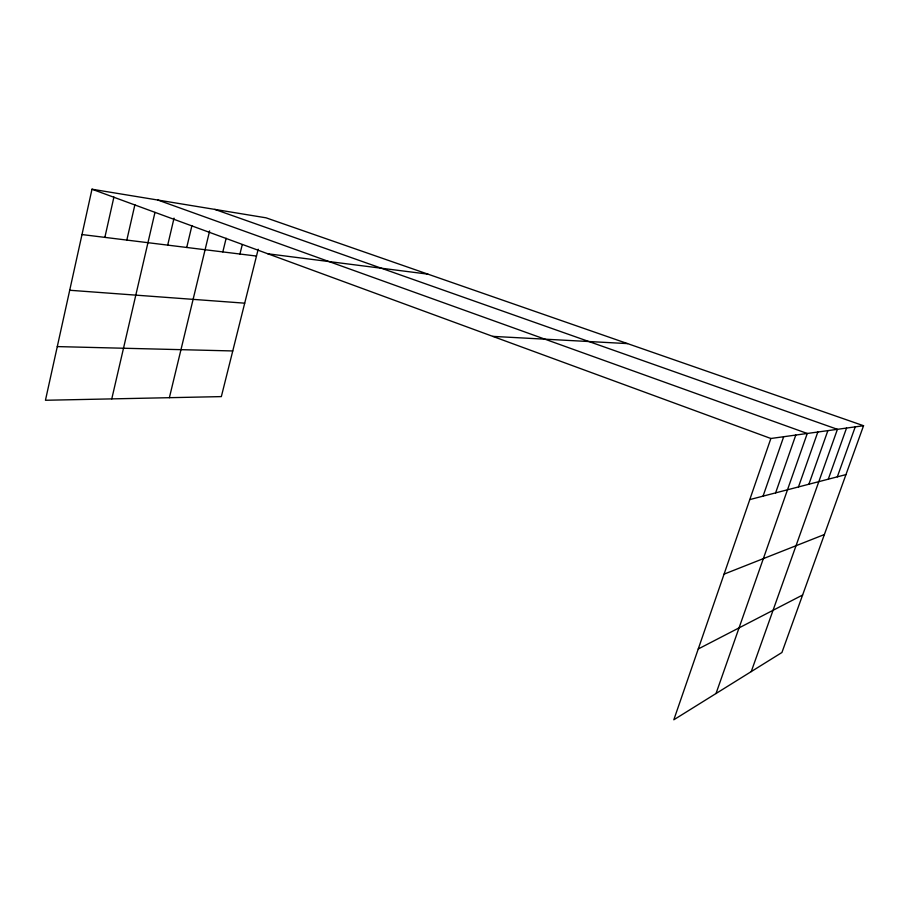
<?xml version="1.0" encoding="UTF-8"?>
<svg xmlns="http://www.w3.org/2000/svg" width="909" height="909" viewBox="0 0 909 909"><rect width="100%" height="100%" fill="white"/><g stroke="black" fill="none" stroke-linecap="round" stroke-linejoin="round"><path stroke-width="1.36" d="M863.55 425.719L770.866 438.49L673.819 719.78L781.922 652.503L863.55 425.719L266.042 217.819L91.991 189.22L45.45 400.267L221.341 396.608L258.19 249.236M104.865 237.374L113.92 197.003M126.828 240.09L134.896 204.73M111.773 398.892L154.962 212.422M167.699 245.123L174.039 218.126M186.731 247.475L191.947 225.557M169.381 397.688L209.627 230.909M222.819 251.918L226.148 238.26M239.931 254.031L242.26 244.635M763.06 496.132L783.683 436.718M775.616 492.871L795.795 435.047M716.019 693.522L807.26 433.468L157.836 200.037M798.466 486.94L817.827 432.014M808.885 484.236L827.872 430.639M751.243 671.603L837.428 429.321L214.819 209.4M828.281 479.191L846.54 428.059M837.314 476.85L855.244 426.866M698.248 648.981L802.613 595.009M724.075 574.136L824.383 534.526M749.789 499.586L845.961 474.6M57.29 346.59L232.749 350.954M492.792 336.375L627.528 343.602M69.709 290.255L244.703 303.174M81.992 234.556L256.474 256.065M267.871 253.793L427.912 274.143M91.991 189.22L770.866 438.49"/></g></svg>
